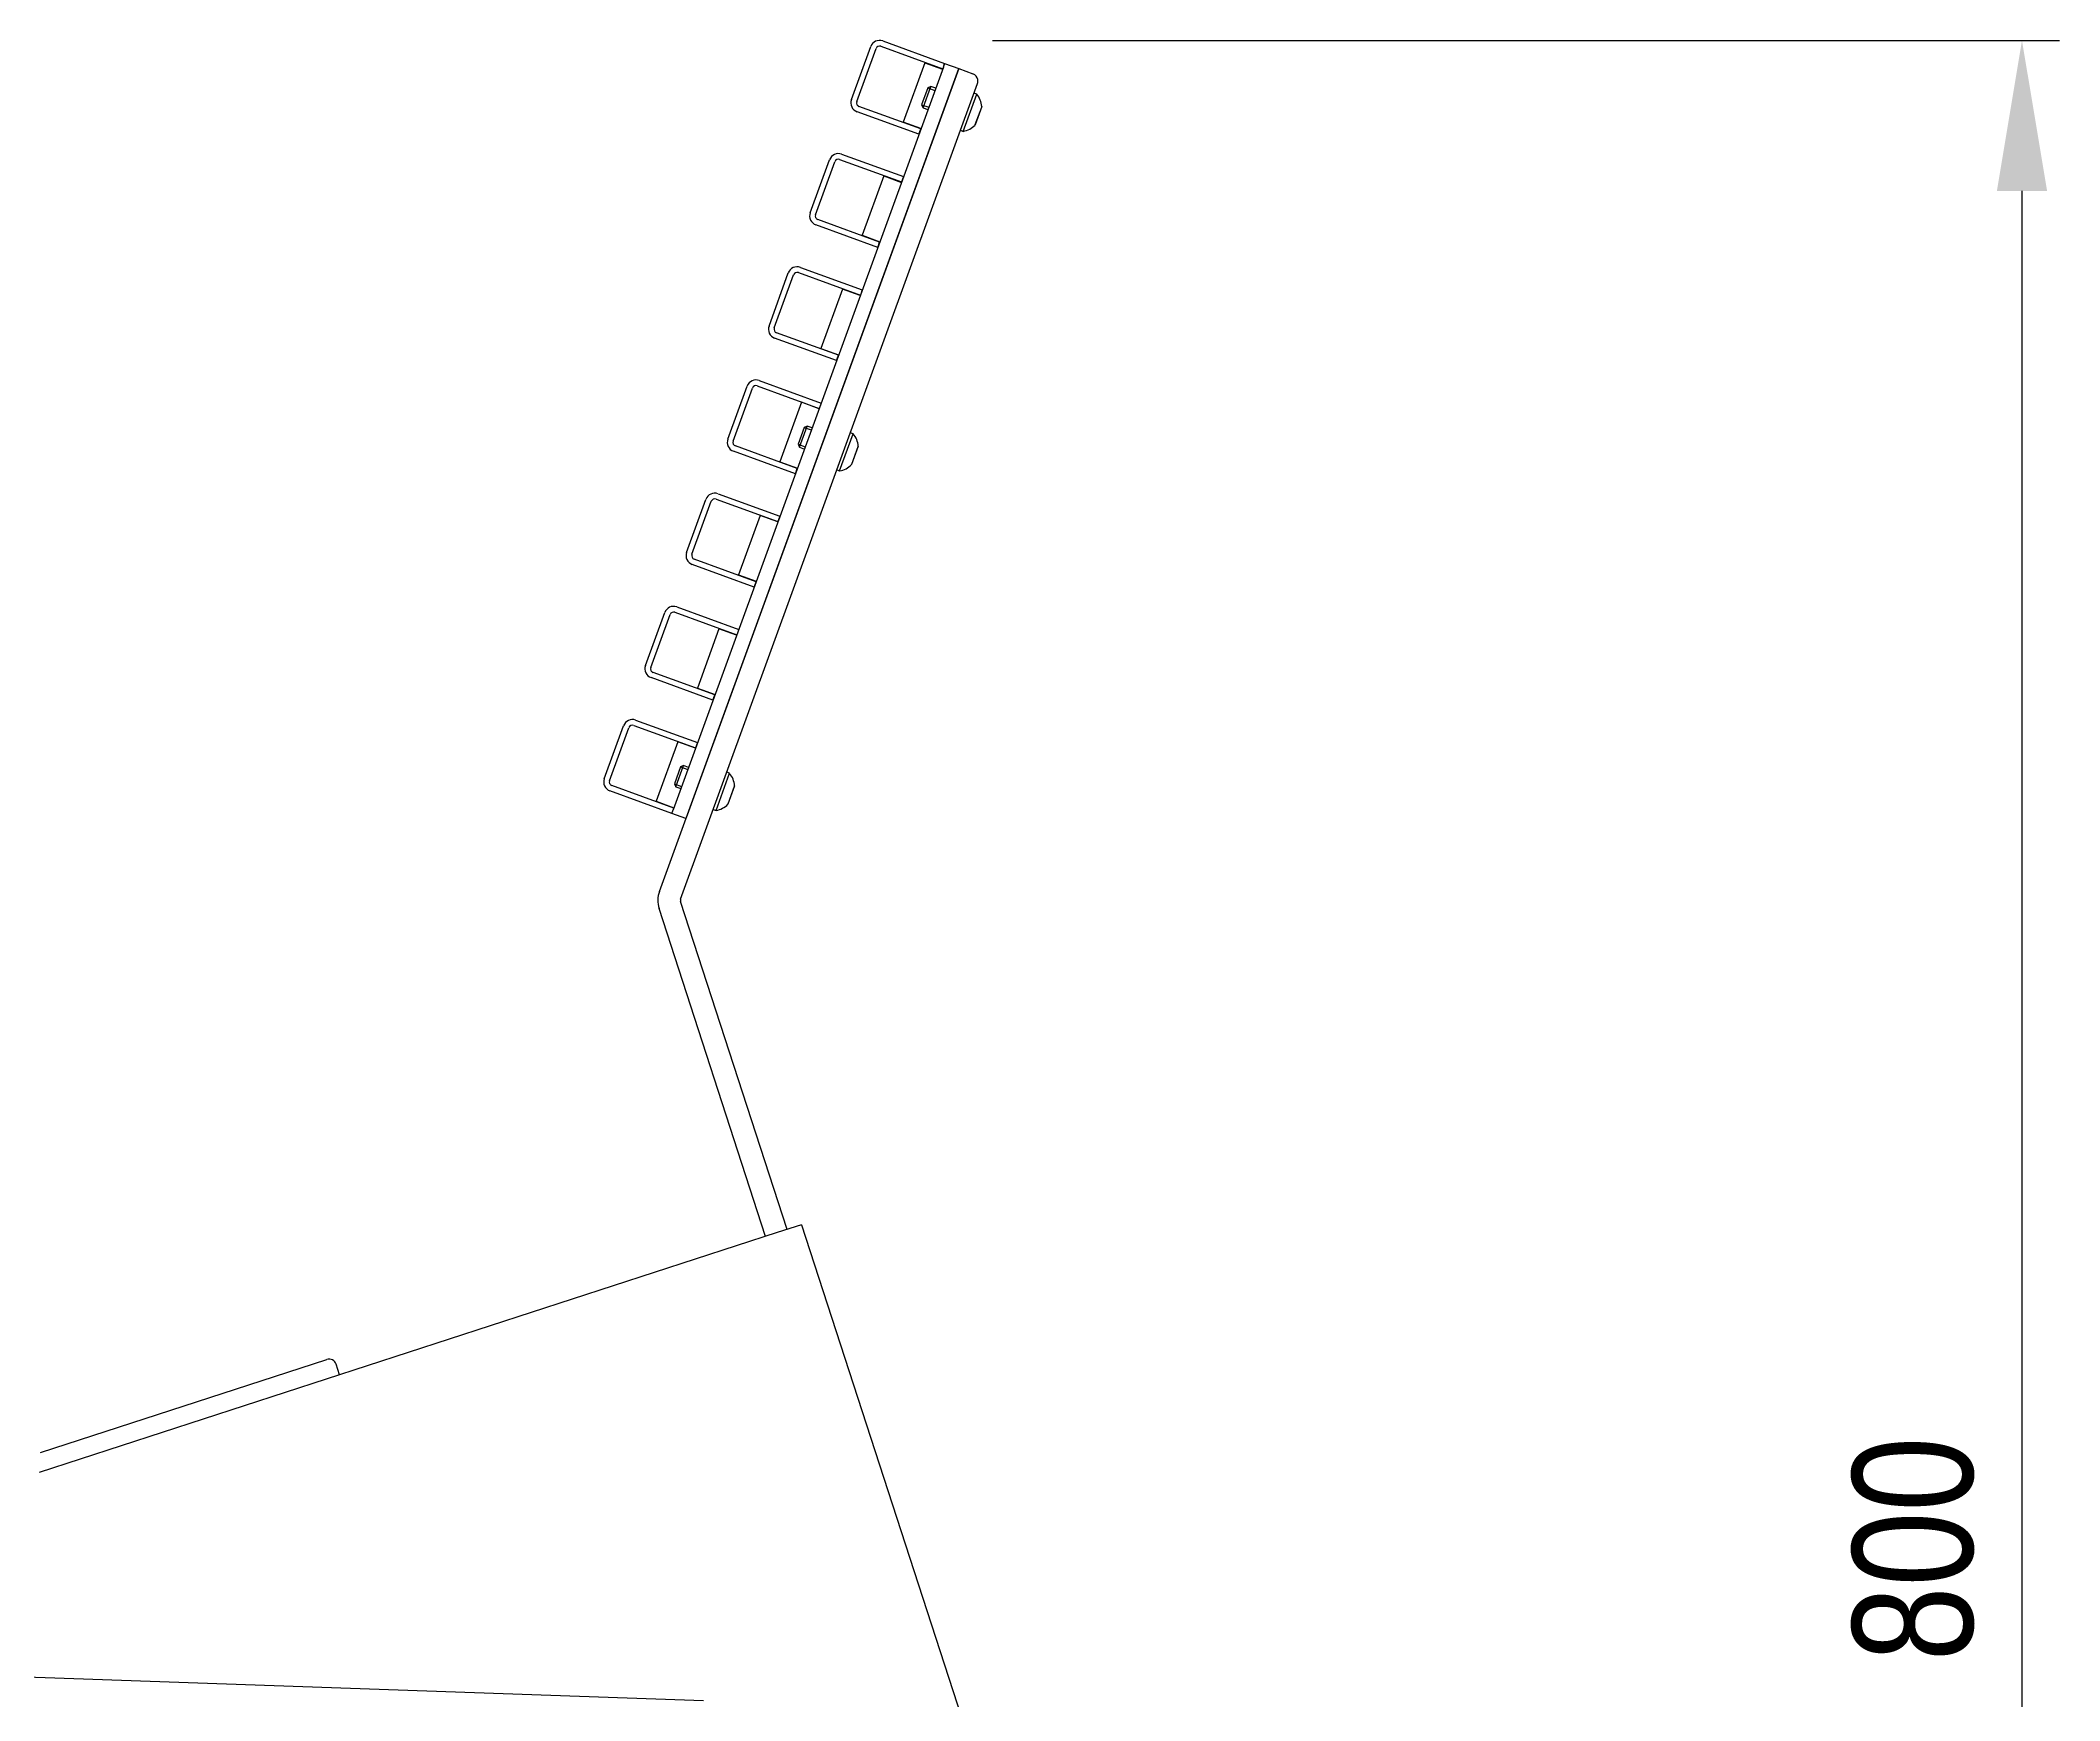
# Model space of a CAD drawing. Header units: millimetres. Extents: x 22162 to 28102, y 3160 to 7360.
# Drawn here: x 23618 to 24154, y 6403 to 6844 of the extents above; entities that cross this region are included whole.
import ezdxf

# ---------------------------------------------------------------- set-up
doc = ezdxf.new("R2010")
doc.units = ezdxf.units.MM
doc.header["$LTSCALE"] = 0.3
doc.styles.add('SEACAD_Arial', font='arial.ttf', dxfattribs={"width": 0.8})
doc.dimstyles.new('ISO-25', dxfattribs={"dimtxt": 1.6, "dimasz": 2, "dimexe": 0.5, "dimexo": 1.5, "dimtad": 1, "dimdec": 0, "dimtxsty": 'SEACAD_Arial', "dimcen": 2, "dimadec": 0, "dimazin": 0, "dimtfac": 1, "dimtdec": 0, "dimtmove": 0, "dimatfit": 3, "dimfxl": 1, "dimarcsym": 0})

# ---------------------------------------------------------------- blocks, each defined once
blk = doc.blocks.new('*D137')
at = {"color": 0, "lineweight": -2, "transparency": 16777216}
for p, q in [((23870.67, 6844.14), (24154.2, 6844.14)), ((24144.2, 6804.14), (24144.2, 6082.58)), ((24106.91, 6042.58), (24154.2, 6042.58))]:
    blk.add_line(p, q, dxfattribs=at)
at = {"color": 0, "transparency": 16777216}
for points in [[(24137.53, 6804.14), (24150.87, 6804.14), (24144.2, 6844.14)], [(24137.53, 6082.58), (24150.87, 6082.58), (24144.2, 6042.58)]]:
    blk.add_solid(points, dxfattribs=at)
at = {"layer": 'Defpoints', "color": 0, "transparency": 16777216}
for p in [(23840.67, 6844.14), (24076.91, 6042.58), (24144.2, 6042.58)]:
    blk.add_point(p, dxfattribs=at)
at = {"color": 0, "transparency": 16777216, "insert": (24115.36, 6443.36), "char_height": 32, "attachment_point": 5, "rotation": 90, "style": 'SEACAD_Arial'}
blk.add_mtext('800', dxfattribs=at)

msp = doc.modelspace()

# ---------------------------------------------------------------- linework, layer by layer
at = {"color": 7, "linetype": 'Continuous'}
for p, q in [((23833.19, 6828.4), (23838.32, 6842.5)), ((23834.6, 6827.89), (23839.73, 6841.99)), ((23841.01, 6842.58), (23857.46, 6836.6)), ((23841.53, 6843.99), (23857.97, 6838.01)), ((23782.18, 6618.08), (23861.39, 6835.7)), ((23857.63, 6837.07), (23785.81, 6639.73)), ((23861.39, 6835.7), (23789.56, 6638.36)), ((23852.73, 6838.21), (23846.98, 6822.43)), ((23852.73, 6838.21), (23857.42, 6836.5)), ((23857.97, 6838.01), (23857.46, 6836.6)), ((23857.63, 6837.07), (23857.97, 6838.01)), ((23857.97, 6838.01), (23861.73, 6836.64)), ((23861.39, 6835.7), (23861.73, 6836.64)), ((23861.73, 6836.64), (23861.39, 6835.7)), ((23861.73, 6836.64), (23865.49, 6835.27)), ((23787.82, 6616.02), (23866.69, 6832.71)), ((23853.49, 6831.54), (23851.86, 6827.05)), ((23852.22, 6826.27), (23854.28, 6831.9)), ((23854.28, 6831.9), (23853.49, 6831.54)), ((23853.49, 6831.54), (23855.37, 6830.85)), ((23855.58, 6831.43), (23854.28, 6831.9)), ((23862.91, 6819.98), (23866.5, 6829.85)), ((23866.5, 6829.85), (23865.74, 6830.12)), ((23851.13, 6819.21), (23834.69, 6825.2)), ((23851.64, 6820.62), (23835.2, 6826.61)), ((23851.86, 6827.05), (23852.22, 6826.27)), ((23851.86, 6827.05), (23853.74, 6826.37)), ((23852.22, 6826.27), (23853.53, 6825.79)), ((23867.82, 6826.54), (23866.05, 6821.67)), ((23866.11, 6821.76), (23867.81, 6826.43)), ((23851.68, 6820.72), (23846.98, 6822.43)), ((23851.13, 6819.21), (23851.64, 6820.62)), ((23862.15, 6820.26), (23862.91, 6819.98)), ((23830.58, 6813.92), (23847.03, 6807.94)), ((23822.25, 6798.33), (23827.38, 6812.43)), ((23823.66, 6797.82), (23828.79, 6811.92)), ((23830.07, 6812.51), (23846.51, 6806.53)), ((23841.78, 6808.14), (23836.04, 6792.36)), ((23841.78, 6808.14), (23846.48, 6806.43)), ((23847.03, 6807.94), (23846.51, 6806.53)), ((23840.19, 6789.14), (23823.74, 6795.13)), ((23840.7, 6790.55), (23824.26, 6796.54)), ((23836.04, 6792.36), (23840.73, 6790.65)), ((23840.19, 6789.14), (23840.7, 6790.55)), ((23811.3, 6768.26), (23816.43, 6782.36)), ((23812.71, 6767.75), (23817.84, 6781.85)), ((23819.13, 6782.44), (23835.57, 6776.46)), ((23819.64, 6783.85), (23836.08, 6777.87)), ((23830.84, 6778.07), (23825.09, 6762.29)), ((23835.54, 6776.36), (23830.84, 6778.07)), ((23836.08, 6777.87), (23835.57, 6776.46)), ((23829.76, 6760.48), (23813.31, 6766.47)), ((23829.24, 6759.07), (23812.8, 6765.06)), ((23825.09, 6762.29), (23829.79, 6760.58)), ((23829.24, 6759.07), (23829.76, 6760.48)), ((23800.36, 6738.19), (23805.49, 6752.29)), ((23801.77, 6737.68), (23806.9, 6751.78)), ((23808.18, 6752.37), (23824.63, 6746.39)), ((23808.69, 6753.78), (23825.14, 6747.8)), ((23819.89, 6748), (23814.15, 6732.22)), ((23824.59, 6746.29), (23819.89, 6748)), ((23825.14, 6747.8), (23824.63, 6746.39)), ((23820.65, 6741.33), (23819.02, 6736.84)), ((23819.39, 6736.06), (23821.44, 6741.69)), ((23821.44, 6741.69), (23820.65, 6741.33)), ((23820.65, 6741.33), (23822.53, 6740.64)), ((23822.74, 6741.22), (23821.44, 6741.69)), ((23830.07, 6729.77), (23833.66, 6739.64)), ((23833.66, 6739.64), (23832.91, 6739.91)), ((23818.3, 6729), (23801.85, 6734.99)), ((23818.81, 6730.41), (23802.37, 6736.4)), ((23819.02, 6736.84), (23819.39, 6736.06)), ((23819.02, 6736.84), (23820.9, 6736.16)), ((23819.39, 6736.06), (23820.69, 6735.58)), ((23834.99, 6736.33), (23833.21, 6731.46)), ((23833.27, 6731.55), (23834.97, 6736.22)), ((23814.15, 6732.22), (23818.85, 6730.51)), ((23818.3, 6729), (23818.81, 6730.41)), ((23829.32, 6730.05), (23830.07, 6729.77)), ((23789.41, 6708.12), (23794.54, 6722.22)), ((23797.24, 6722.3), (23813.68, 6716.32)), ((23797.75, 6723.71), (23814.19, 6717.73)), ((23790.82, 6707.61), (23795.95, 6721.7)), ((23808.95, 6717.93), (23803.2, 6702.15)), ((23813.65, 6716.22), (23808.95, 6717.93)), ((23814.19, 6717.73), (23813.68, 6716.32)), ((23807.87, 6700.34), (23791.42, 6706.33)), ((23807.35, 6698.93), (23790.91, 6704.92)), ((23803.2, 6702.15), (23807.9, 6700.44)), ((23807.35, 6698.93), (23807.87, 6700.34)), ((23778.47, 6678.05), (23783.6, 6692.15)), ((23779.88, 6677.54), (23785.01, 6691.63)), ((23786.29, 6692.23), (23802.74, 6686.25)), ((23786.8, 6693.64), (23803.25, 6687.66)), ((23798, 6687.86), (23792.26, 6672.08)), ((23802.7, 6686.15), (23798, 6687.86)), ((23803.25, 6687.66), (23802.74, 6686.25)), ((23796.41, 6668.86), (23779.96, 6674.85)), ((23796.92, 6670.27), (23780.48, 6676.26)), ((23792.26, 6672.08), (23796.96, 6670.37)), ((23796.41, 6668.86), (23796.92, 6670.27)), ((23775.86, 6663.57), (23792.3, 6657.59)), ((23767.53, 6647.98), (23772.66, 6662.08)), ((23768.93, 6647.47), (23774.06, 6661.56)), ((23775.35, 6662.16), (23791.79, 6656.18)), ((23787.06, 6657.79), (23781.31, 6642.01)), ((23791.76, 6656.08), (23787.06, 6657.79)), ((23792.3, 6657.59), (23791.79, 6656.18)), ((23787.82, 6651.12), (23786.19, 6646.63)), ((23786.56, 6645.84), (23788.61, 6651.48)), ((23788.61, 6651.48), (23787.82, 6651.12)), ((23787.82, 6651.12), (23789.7, 6650.43)), ((23789.91, 6651.01), (23788.61, 6651.48)), ((23797.24, 6639.56), (23800.83, 6649.43)), ((23800.83, 6649.43), (23800.08, 6649.7)), ((23785.46, 6638.79), (23769.02, 6644.78)), ((23785.98, 6640.2), (23769.53, 6646.19)), ((23781.31, 6642.01), (23786.01, 6640.3)), ((23786.19, 6646.63), (23786.56, 6645.84)), ((23786.19, 6646.63), (23788.07, 6645.95)), ((23786.56, 6645.84), (23787.86, 6645.37)), ((23802.15, 6646.12), (23800.38, 6641.25)), ((23800.44, 6641.34), (23802.14, 6646.01)), ((23785.46, 6638.79), (23785.98, 6640.2)), ((23785.46, 6638.79), (23785.81, 6639.73)), ((23789.22, 6637.42), (23785.46, 6638.79)), ((23789.56, 6638.36), (23789.22, 6637.42)), ((23796.49, 6639.84), (23797.24, 6639.56)), ((23816.11, 6528.27), (23787.81, 6615.37)), ((23810.4, 6526.41), (23782.1, 6613.52)), ((23819.91, 6529.5), (23813.51, 6527.42)), ((23819.91, 6529.5), (23977.77, 6043.68)), ((23813.51, 6527.42), (23617.39, 6463.7)), ((23617.71, 6469), (23693.8, 6493.72)), ((23697.23, 6489.64), (23696.32, 6492.44)), ((23357, 6418.35), (23793.91, 6403.09))]:
    msp.add_line(p, q, dxfattribs=at)
for centre, radius, start, end in [((23840.67, 6841.64), 2.5, 70, 160), ((23840.67, 6841.64), 1, 70, 160), ((23864.81, 6833.39), 2, 10, 70), ((23862.23, 6826.22), 5.6, 3.2676, 40.3853), ((23864.81, 6833.39), 2, 340, 10), ((23835.54, 6827.55), 2.5, 160, 250), ((23835.54, 6827.55), 1, 160, 250), ((23867.54, 6826.52), 0.28, 340, 3.2676), ((23861.97, 6825.5), 5.6, 279.6147, 316.7324), ((23865.84, 6821.86), 0.28, 316.7324, 340), ((23829.73, 6811.57), 2.5, 70, 160), ((23829.73, 6811.57), 1, 70, 160), ((23824.6, 6797.48), 2.5, 160, 250), ((23824.6, 6797.48), 1, 160, 250), ((23818.78, 6781.5), 2.5, 70, 160), ((23818.78, 6781.5), 1, 70, 160), ((23813.65, 6767.41), 2.5, 160, 250), ((23813.65, 6767.41), 1, 160, 250), ((23807.84, 6751.43), 2.5, 70, 160), ((23807.84, 6751.43), 1, 70, 160), ((23829.4, 6736.01), 5.6, 3.2676, 40.3853), ((23802.71, 6737.34), 2.5, 160, 250), ((23802.71, 6737.34), 1, 160, 250), ((23834.71, 6736.31), 0.28, 340, 3.2676), ((23829.14, 6735.29), 5.6, 279.6147, 316.7324), ((23833.01, 6731.65), 0.28, 316.7324, 340), ((23796.89, 6721.36), 2.5, 70, 160), ((23796.89, 6721.36), 1, 70, 160), ((23791.76, 6707.27), 2.5, 160, 250), ((23791.76, 6707.27), 1, 160, 250), ((23785.95, 6691.29), 2.5, 70, 160), ((23785.95, 6691.29), 1, 70, 160), ((23780.82, 6677.2), 2.5, 160, 250), ((23780.82, 6677.2), 1, 160, 250), ((23775, 6661.22), 2.5, 70, 160), ((23775, 6661.22), 1, 70, 160), ((23769.87, 6647.13), 2.5, 160, 250), ((23769.87, 6647.13), 1, 160, 250), ((23796.56, 6645.8), 5.6, 3.2676, 40.3853), ((23801.87, 6646.1), 0.28, 340, 3.2676), ((23796.3, 6645.08), 5.6, 279.6147, 316.7324), ((23800.18, 6641.44), 0.28, 316.7324, 340), ((23788.76, 6615.68), 7, 160, 198), ((23788.76, 6615.68), 1, 160, 198), ((23694.42, 6491.82), 2, 18, 108)]:
    msp.add_arc(centre, radius, start, end, dxfattribs=at)

# ---------------------------------------------------------------- dimensions: what is measured, and where the dimension line sits
dim = msp.add_linear_dim(base=(24144.2, 6042.58), p1=(23840.67, 6844.14), p2=(24076.91, 6042.58), angle=90, dimstyle='ISO-25', override={"dimrnd": 10})
dim.commit()
dim.dimension.update_dxf_attribs({"geometry": '*D137', "text_midpoint": (24115.36, 6443.36)})

doc.saveas('drawing.dxf')
